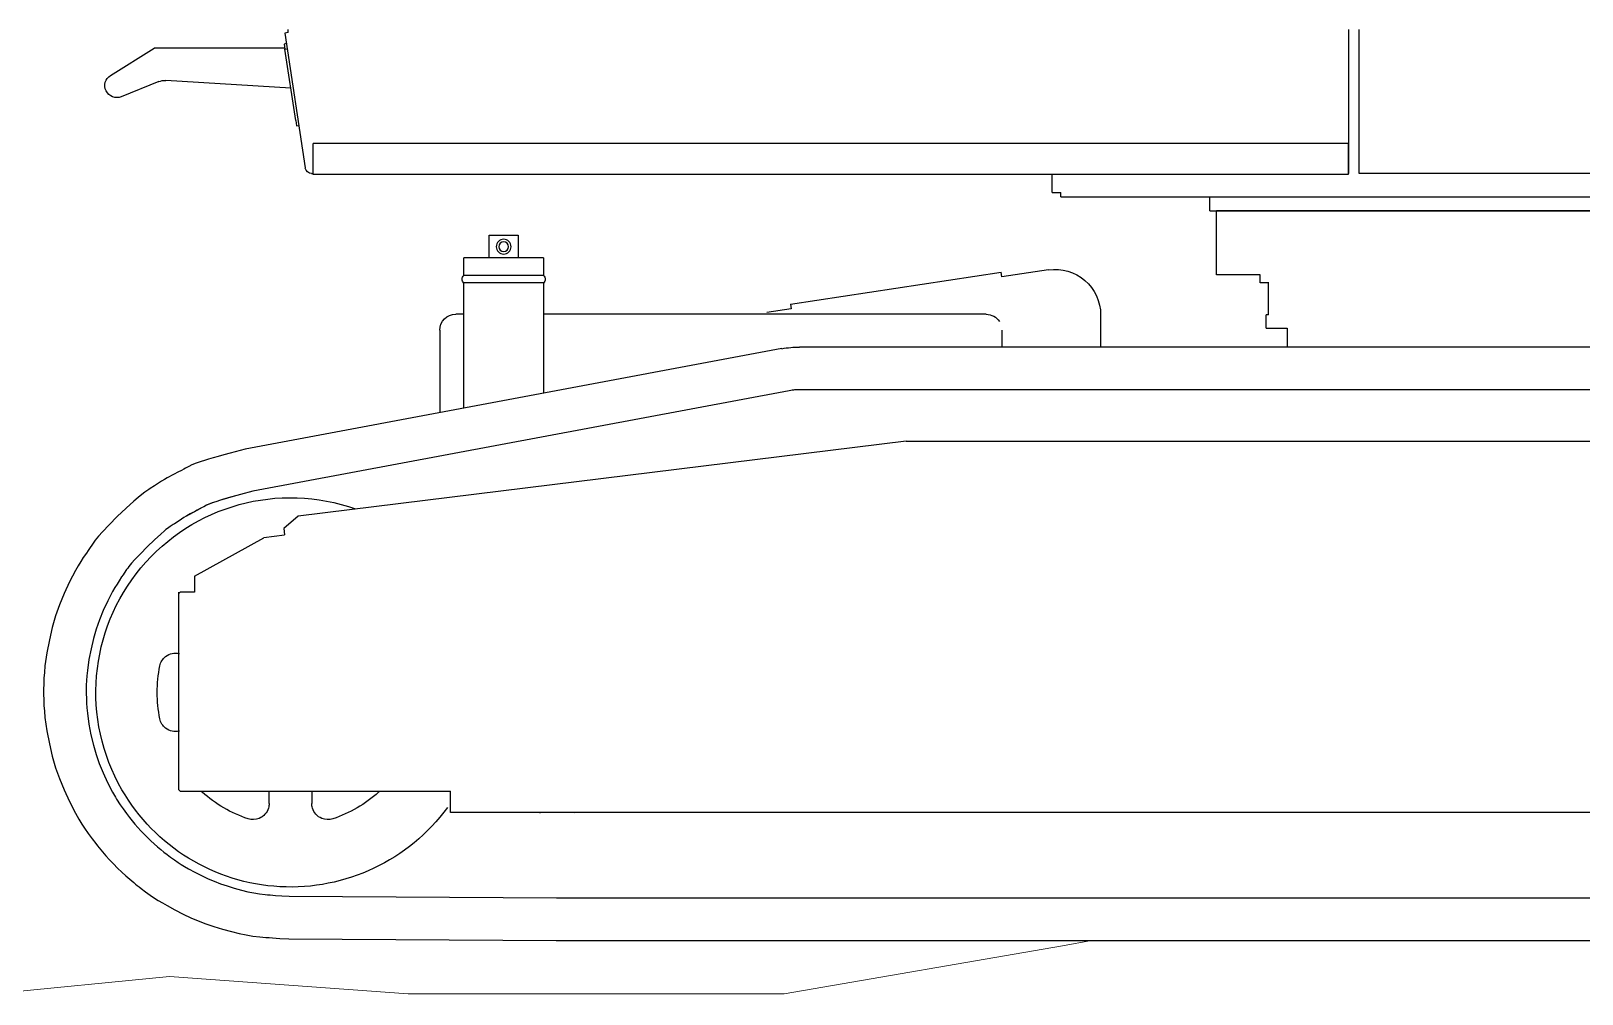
# Model space of a CAD drawing. Header units: millimetres. Extents: x -2078669 to -1085629, y -5987148 to 310365.
# Drawn here: x -1617123 to -1609849, y -773400 to -768886 of the extents above; entities that cross this region are included whole.
import ezdxf

# ---------------------------------------------------------------- set-up
doc = ezdxf.new("R2010")
doc.units = ezdxf.units.MM
doc.header["$LTSCALE"] = 500
doc.layers.add('2', color=7, linetype='Continuous')
doc.layers.add('D-BGD', color=7, linetype='Continuous', lineweight=13)
doc.layers.add('D-BYP-STRB', color=5, linetype='Continuous', lineweight=25)

# ---------------------------------------------------------------- blocks, each defined once
blk = doc.blocks.new('A$C57306f55')
at = {"layer": 'D-BYP-STRB', "linetype": 'Continuous'}
for p, q in [((5020, 2307.9), (5020, 2319.9)), ((5020, 2049.9), (5020, 2307.9)), ((5040, 2319.9), (5040, 2307.9)), ((5040, 2307.9), (5040, 2061.9)), ((7035.4, 2313), (6997.2, 2060.2)), ((7029.5, 2313.9), (7029.5, 2319.9)), ((7029.5, 2313.9), (7035.4, 2313)), ((7015.2, 2149.2), (7035.4, 2282.7)), ((7035.4, 2282.7), (7031, 2283.4)), ((7032.5, 2293.3), (7036.9, 2292.6)), ((7036.9, 2292.6), (7035.4, 2282.7)), ((7035.7, 2284.7), (7280.7, 2284.7)), ((7362.6, 2233.8), (7280.7, 2284.7)), ((7028.3, 2266.1), (7028.3, 2266.1)), ((7024.4, 2209.7), (7258.9, 2224.3)), ((7272, 2222.2), (7342.3, 2193.8)), ((7013.7, 2139.3), (7009.3, 2140)), ((7015.2, 2149.2), (7013.7, 2139.3)), ((5040.5, 2105.9), (6982.5, 2105.9)), ((5040.5, 2105.9), (5040.5, 2047.7)), ((6982.5, 2047.7), (6982.5, 2105.9)), ((7006.2, 2119.7), (7006.2, 2119.7)), ((1030, 2049.9), (5020, 2049.9)), ((5040, 2061.9), (5040, 2049.9)), ((5040.5, 2049.9), (5040, 2049.9)), ((5040.5, 2047.7), (6982.5, 2047.7)), ((5596, 2013.9), (5596, 2047.7)), ((6985.3, 2049.9), (6982.5, 2049.9)), ((5580, 2005.9), (5580, 2013.9)), ((5596, 2013.9), (5580, 2013.9)), ((4900, 2005.9), (2005, 2005.9)), ((5300, 1979.9), (3300, 1979.9)), ((3312.5, 1979.9), (5287.5, 1979.9)), ((5050, 2005.9), (4900, 2005.9)), ((5580, 2005.9), (5050, 2005.9)), ((5287.5, 1859.9), (5287.5, 1979.9)), ((5300, 1979.9), (5300, 2005.9)), ((6597.5, 1934.4), (6597.5, 1891.6)), ((6652.5, 1934.4), (6597.5, 1934.4)), ((6652.5, 1891.6), (6652.5, 1934.4)), ((6550, 1891.6), (6700, 1891.6)), ((6550, 1891.6), (6550, 1858.8)), ((6700, 1858.8), (6700, 1891.6)), ((5602.7, 1869), (5690.1, 1855.8)), ((5690.1, 1855.8), (5691.4, 1864.7)), ((6087, 1805), (5691.4, 1864.7)), ((5189.6, 1844.9), (5205.5, 1844.9)), ((5190, 1784.9), (5190, 1844.9)), ((5205.5, 1859.9), (5287.5, 1859.9)), ((5205.5, 1844.9), (5205.5, 1859.9)), ((6550, 1858.8), (6700, 1858.8)), ((6550, 1844.5), (6700, 1844.5)), ((6550, 1844.5), (6550, 1637.8)), ((6700, 1609.7), (6700, 1844.5)), ((6087, 1805), (6085.6, 1796.1)), ((5190, 1784.9), (5190.9, 1784.9)), ((5190.9, 1784.9), (5194.6, 1784.9)), ((5194.6, 1759.9), (5194.6, 1784.9)), ((5505, 1784.9), (5505, 1724.4)), ((5720, 1785.9), (6550, 1785.9)), ((6085.6, 1796.1), (6131.5, 1789.2)), ((6700, 1785.9), (6715, 1785.9)), ((5155, 1759.9), (5155, 1724.4)), ((5190.9, 1759.9), (5155, 1759.9)), ((5194.6, 1759.9), (5190.9, 1759.9)), ((5690, 1724.4), (5690, 1755.9)), ((6745, 1755.9), (6745, 1601.3)), ((2540.4, 1724.4), (6069.9, 1724.4)), ((6103, 1721.4), (7110.1, 1533.1)), ((2541.5, 1644.4), (6069, 1644.4)), ((6089.2, 1642.6), (7095.4, 1454.4)), ((4934.7, 1547.9), (3665.3, 1547.9)), ((5181.1, 1547.9), (4934.7, 1547.9)), ((5269.7, 1547.9), (5181.1, 1547.9)), ((5544.1, 1547.9), (5269.7, 1547.9)), ((5870, 1547.9), (5544.1, 1547.9)), ((5870, 1547.9), (7010.3, 1407.6)), ((7010.3, 1407.6), (7037.7, 1384.1)), ((7036.1, 1371.8), (7075, 1366.9)), ((7037.7, 1384.1), (7036.2, 1372.2)), ((7205, 1294.9), (7075, 1366.9)), ((7205, 1294.9), (7205, 1264.9)), ((7205, 1264.9), (7232, 1264.9)), ((7232, 1264.9), (7235, 1261.9)), ((7235, 1264.9), (7235, 894.9)), ((6725, 851.9), (6725, 891.9)), ((7232, 891.9), (6725, 891.9)), ((6985, 891.9), (6985, 868.4)), ((7065, 868.4), (7065, 891.9)), ((7235, 894.9), (7232, 891.9)), ((1984, 851.9), (6725, 851.9)), ((6492.5, 851.9), (6493.6, 851.3)), ((6557.5, 851.9), (6556.4, 851.3)), ((6525, 691.4), (2150, 691.4)), ((6525.9, 691.4), (6525, 691.4)), ((7027.7, 695), (6525.9, 691.4)), ((6525, 611.4), (2150, 611.4)), ((6526.5, 611.5), (6525, 611.4)), ((7028.2, 615), (6526.5, 611.5))]:
    blk.add_line(p, q, dxfattribs=at)
for points in [[(6069, 1644.4), (6071.9, 1644.4), (6074.5, 1644.3), (6076.9, 1644.2), (6079.2, 1644), (6081.4, 1643.7), (6083.8, 1643.4), (6086.3, 1643.1), (6089.2, 1642.6)], [(7110.1, 1533.1), (7138.2, 1525.4), (7149.9, 1522.1), (7160.4, 1519.1), (7170.1, 1516.4), (7178.6, 1513.9), (7186, 1511.6), (7192.3, 1509.7), (7202.1, 1506.4), (7209.8, 1503.4), (7215.7, 1500.7), (7221.7, 1497.4), (7225, 1495.5), (7229.5, 1493.1), (7236.5, 1489.5), (7243, 1486.2), (7247.9, 1483.6), (7252.4, 1481.2), (7256.5, 1478.9), (7261.4, 1476), (7266.7, 1472.8), (7272.5, 1469.1), (7280, 1464.2), (7288, 1459), (7290.8, 1457.2), (7298, 1452.5), (7304.1, 1448.1), (7311, 1442.5), (7319.1, 1435.6), (7333.5, 1422.3), (7349.9, 1406.4), (7365.3, 1390.9), (7377.9, 1377.7), (7385.1, 1369.5), (7391.3, 1362), (7396.5, 1355), (7402.1, 1346.8), (7404.5, 1343.2), (7407.9, 1338.2), (7413.6, 1329.8), (7418.4, 1322.3), (7423.3, 1314.2), (7428.3, 1305.3), (7439.5, 1284), (7449.6, 1262.2), (7458.4, 1240.8), (7465.6, 1220.2), (7471.8, 1198.8), (7477.3, 1175.6), (7481.9, 1151), (7485.5, 1126.4), (7486.7, 1114.4), (7487.6, 1103.5), (7487.9, 1093.3), (7488, 1081.4), (7488, 1077.9), (7488, 1074.4), (7487.9, 1062.5), (7487.5, 1052.3), (7486.7, 1041.4), (7485.5, 1029.5), (7481.9, 1004.8), (7477.3, 980.2), (7471.8, 957.1), (7465.6, 935.7), (7458.5, 915.5), (7449.8, 894.4), (7439.7, 872.6), (7428.3, 850.6), (7422.1, 839.4), (7416.5, 830.1), (7411.2, 822), (7404.5, 812.6), (7396.7, 802.2), (7390, 793.3), (7386.8, 789.2), (7383.7, 785.3), (7380.7, 781.7), (7377.9, 778.2), (7371.3, 770.5), (7364.4, 762.9), (7357.1, 755.3), (7349.2, 747.4), (7341.5, 740), (7334, 733.1), (7326.5, 726.6), (7319.1, 720.3), (7315.7, 717.6), (7312.3, 714.9), (7308.6, 712.1), (7304.8, 709.2), (7296.8, 703.2), (7288, 696.9), (7279.9, 691.3), (7272.9, 686.7), (7265.3, 682), (7256.5, 677), (7241.6, 668.9), (7226.4, 661.3), (7211.9, 654.4), (7198.1, 648.5), (7183.8, 643), (7168.7, 637.8), (7152.7, 633), (7135.8, 628.4), (7121.4, 624.9), (7108.3, 622.2), (7095.5, 620.1), (7082.2, 618.5), (7076.9, 618), (7071.2, 617.5), (7065.1, 617), (7058.6, 616.5), (7051.9, 616.1), (7044.7, 615.7), (7028.2, 615)], [(7095.4, 1454.4), (7118.6, 1448.1), (7137, 1442.9), (7145, 1440.6), (7152, 1438.5), (7158.2, 1436.7), (7163.4, 1435.1), (7171.5, 1432.4), (7177.8, 1429.9), (7182.8, 1427.7), (7187.7, 1424.9), (7190.5, 1423.4), (7194.2, 1421.4), (7199.9, 1418.4), (7205.3, 1415.7), (7209.4, 1413.5), (7213.1, 1411.5), (7216.5, 1409.6), (7220.6, 1407.2), (7225, 1404.5), (7229.7, 1401.5), (7235.9, 1397.5), (7242.6, 1393.2), (7244.9, 1391.7), (7250.8, 1387.8), (7253.4, 1386), (7255.9, 1384.1), (7258.7, 1382), (7261.6, 1379.5), (7268.3, 1373.8), (7280.2, 1362.8), (7293.7, 1349.7), (7306.5, 1336.8), (7316.9, 1325.9), (7322.9, 1319.1), (7325.6, 1316), (7328, 1312.9), (7330.2, 1310), (7332.3, 1307.1), (7336.9, 1300.3), (7338.9, 1297.4), (7341.7, 1293.3), (7346.5, 1286.3), (7350.4, 1280.1), (7354.5, 1273.4), (7358.6, 1266), (7367.8, 1248.4), (7376.2, 1230.4), (7383.5, 1212.7), (7389.5, 1195.6), (7394.6, 1177.9), (7399.1, 1158.7), (7403, 1138.4), (7405.9, 1118), (7407, 1108.1), (7407.6, 1099.1), (7408, 1090.7), (7408, 1080.8), (7408, 1077.9), (7408, 1075), (7407.9, 1065.2), (7407.6, 1056.8), (7406.9, 1047.7), (7405.9, 1037.9), (7403, 1017.4), (7399.2, 997.1), (7394.6, 977.9), (7389.5, 960.3), (7383.6, 943.6), (7376.4, 926.1), (7368, 908.1), (7358.6, 889.9), (7353.5, 880.6), (7351.1, 876.6), (7348.9, 872.9), (7346.7, 869.6), (7344.5, 866.3), (7338.9, 858.5), (7332.5, 849.8), (7326.9, 842.5), (7321.7, 835.9), (7319.3, 832.8), (7316.9, 830), (7311.4, 823.6), (7305.7, 817.4), (7299.7, 811), (7293.2, 804.5), (7286.8, 798.4), (7280.6, 792.7), (7274.4, 787.3), (7268.3, 782.1), (7262.6, 777.6), (7256.5, 772.9), (7249.8, 768), (7242.6, 762.7), (7235.9, 758.1), (7230.1, 754.3), (7223.8, 750.4), (7216.5, 746.3), (7204.1, 739.6), (7191.6, 733.3), (7179.6, 727.6), (7168.2, 722.7), (7156.4, 718.2), (7143.9, 713.9), (7130.7, 709.9), (7116.7, 706.1), (7104.7, 703.2), (7093.9, 701), (7083.3, 699.2), (7072.3, 697.9), (7067.9, 697.4), (7063.2, 697), (7058.2, 696.6), (7052.8, 696.3), (7041.3, 695.6), (7027.7, 695)], [(7095.4, 1454.4), (7118.8, 1448), (7137.2, 1442.8), (7152.2, 1438.5), (7158.2, 1436.7), (7163.4, 1435.1), (7171.7, 1432.3), (7177.9, 1430), (7182.5, 1427.9), (7187.6, 1425), (7190.5, 1423.4), (7194.9, 1420.9), (7200.6, 1417.9), (7207.4, 1414.3), (7215.8, 1410), (7216.5, 1409.6), (7219.3, 1408.2), (7217, 1409.3)]]:
    blk.add_lwpolyline(points, dxfattribs=at)
for radius in [14, 9.3]:
    blk.add_circle((6625, 1912.6), radius, dxfattribs=at)
for centre, radius, start, end in [((7260.8, 2194.3), 30, 68.0484, 93.5556), ((7350.7, 2214.7), 22.5, 248.0484, 58.1372), ((6985.3, 2061.9), 12, 270, 351.4041), ((5590, 1784.9), 85, 81.4222, 180), ((6557, 1851.6), 10, 134.427, 225.573), ((6693, 1851.6), 10, 314.427, 45.573), ((5720, 1755.9), 30, 90, 147.3138), ((6715, 1755.9), 30, 0, 90), ((6069.9, 1544.4), 180, 79.4083, 90), ((7025, 1076.9), 365, 330, 109.5764), ((7240.6, 1120.6), 30, 51.7517, 103.9435), ((7240.6, 1120.6), 30, 11.447, 51.7517), ((7025, 1076.9), 250, 348.553, 11.447), ((7240.6, 1033.3), 30, 308.2483, 348.553), ((7240.6, 1033.3), 30, 256.0565, 308.2483), ((7025, 1076.9), 365, 216.2067, 330), ((6879.4, 912), 30, 222.7174, 228.553), ((7025, 1076.9), 250, 228.553, 251.447), ((7025, 1076.9), 250, 288.553, 311.447), ((7170.6, 912), 30, 311.447, 317.276), ((6955, 868.4), 30, 291.7517, 343.9435), ((6955, 868.4), 30, 343.9435, 0), ((7095, 868.4), 30, 180, 196.0565), ((7095, 868.4), 30, 196.0565, 248.2483), ((6955, 868.4), 30, 251.447, 291.7517), ((7095, 868.4), 30, 248.2483, 288.553)]:
    blk.add_arc(centre, radius, start, end, dxfattribs=at)

msp = doc.modelspace()

# ---------------------------------------------------------------- linework, layer by layer
at = {"layer": 'D-BGD', "linetype": 'Continuous', "lineweight": 13, "elevation": 708000}
msp.add_lwpolyline([(-1602251.3, -773149.6), (-1603498.6, -773273.9), (-1604759.8, -773399.6), (-1604940.3, -773399.6), (-1605184.3, -773399.6), (-1606382.1, -773399.6), (-1607268.3, -773246), (-1607823.8, -773149.6), (-1608574.6, -773149.6), (-1609265.6, -773149.6), (-1609776.8, -773149.6), (-1610707.3, -773149.6), (-1611964.9, -773149.6), (-1612149.1, -773149.6), (-1612285.4, -773173.3), (-1613590.8, -773399.6), (-1614793.9, -773399.6), (-1615032.6, -773399.6), (-1615355.2, -773399.6), (-1616474.3, -773317.1), (-1617302.4, -773399.6)], dxfattribs=at)

# ---------------------------------------------------------------- block references
at = {"layer": '2', "xscale": -2.5, "yscale": 2.5, "zscale": 2.5}
msp.add_blockref('A$C57306f55', (-1598344.2, -774678.2, 708000), dxfattribs=at)

doc.saveas('drawing.dxf')
